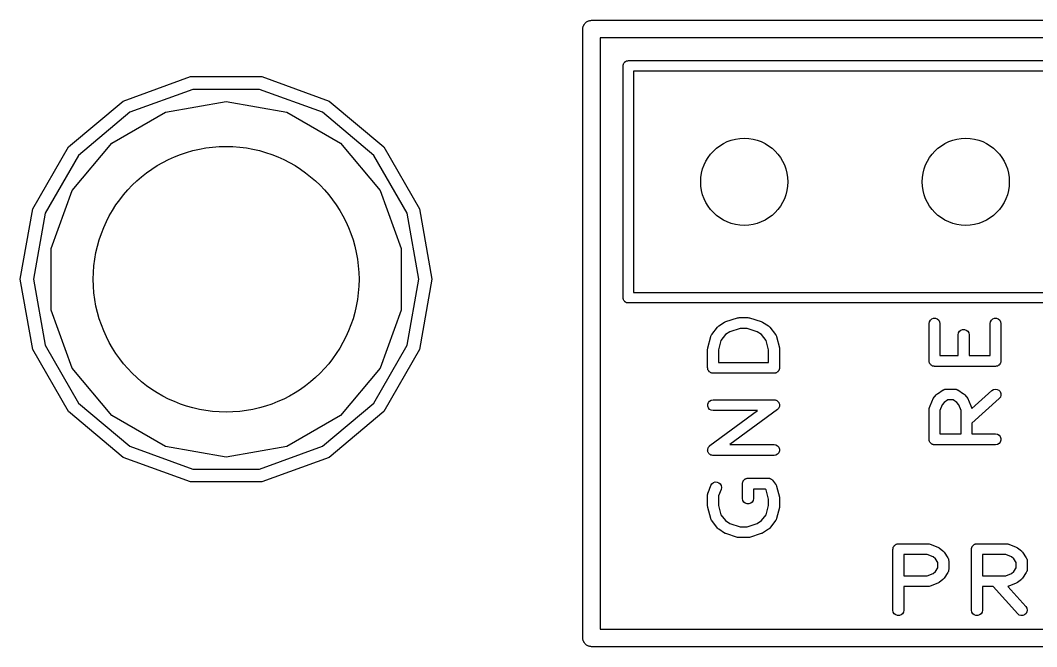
# Model space of a CAD drawing. Extents: x 10 to 287, y -200 to -10.
# Drawn here: x 63.68 to 75.34, y -44.3 to -37.11 of the extents above; entities that cross this region are included whole.
import ezdxf

# ---------------------------------------------------------------- set-up
doc = ezdxf.new("R2010")
doc.units = 0
doc.header["$MEASUREMENT"] = 0
doc.layers.add('BLACK', color=7, linetype='CONTINUOUS')

msp = doc.modelspace()

# ---------------------------------------------------------------- linework, layer by layer
at = {"layer": 'Black'}
for p, q in [((70.1325, -37.1936), (70.1355, -37.1854)), ((70.1355, -37.1854), (70.137, -37.1768)), ((70.137, -37.1768), (70.1414, -37.1692)), ((70.1414, -37.1692), (70.1444, -37.161)), ((70.1444, -37.161), (70.15, -37.1543)), ((70.15, -37.1543), (70.1544, -37.1467)), ((70.1544, -37.1467), (70.1611, -37.1411)), ((70.1611, -37.1411), (70.1667, -37.1344)), ((70.1667, -37.1344), (70.1743, -37.13)), ((70.1743, -37.13), (70.181, -37.1244)), ((70.181, -37.1244), (70.1892, -37.1214)), ((70.1892, -37.1214), (70.1968, -37.117)), ((70.1968, -37.117), (70.2054, -37.1155)), ((70.2054, -37.1155), (70.2136, -37.1125)), ((70.2136, -37.1125), (70.2224, -37.1125)), ((70.2224, -37.1125), (70.231, -37.111)), ((70.231, -37.111), (86.233, -37.111)), ((70.131, -37.211), (70.1325, -37.2024)), ((70.131, -44.196), (70.131, -37.211)), ((70.1325, -37.2024), (70.1325, -37.1936)), ((70.331, -37.311), (70.331, -44.096)), ((86.133, -37.311), (70.331, -37.311)), ((70.5936, -37.6336), (70.5945, -37.6284)), ((70.5936, -40.2936), (70.5936, -37.6336)), ((70.5945, -37.6232), (70.5963, -37.6183)), ((70.5945, -37.6284), (70.5945, -37.6232)), ((70.5963, -37.6183), (70.5972, -37.6131)), ((70.5972, -37.6131), (70.5998, -37.6085)), ((70.5998, -37.6085), (70.6016, -37.6036)), ((70.6016, -37.6036), (70.605, -37.5996)), ((70.605, -37.5996), (70.6076, -37.595)), ((70.6076, -37.595), (70.6117, -37.5917)), ((70.6117, -37.5917), (70.615, -37.5876)), ((70.615, -37.5876), (70.6196, -37.585)), ((70.6196, -37.585), (70.6236, -37.5816)), ((70.6236, -37.5816), (70.6285, -37.5798)), ((70.6285, -37.5798), (70.6331, -37.5772)), ((70.6331, -37.5772), (70.6383, -37.5763)), ((70.6383, -37.5763), (70.6432, -37.5745)), ((70.6432, -37.5745), (70.6484, -37.5745)), ((70.6484, -37.5745), (70.6536, -37.5736)), ((70.6536, -37.5736), (83.4136, -37.5736)), ((64.8595, -38.0365), (65.63, -37.7561)), ((65.63, -37.7561), (66.45, -37.7561)), ((66.45, -37.7561), (67.2205, -38.0365)), ((70.7136, -37.6936), (70.7136, -40.2336)), ((83.3536, -37.6936), (70.7136, -37.6936)), ((65.6561, -37.9038), (64.9345, -38.1664)), ((66.4239, -37.9038), (65.6561, -37.9038)), ((67.1455, -38.1664), (66.4239, -37.9038)), ((64.2314, -38.5636), (64.8595, -38.0365)), ((65.3424, -38.1645), (66.04, -38.0414)), ((66.04, -38.0414), (66.7376, -38.1645)), ((67.2205, -38.0365), (67.8486, -38.5636)), ((64.9345, -38.1664), (64.3463, -38.66)), ((64.7289, -38.5187), (65.3424, -38.1645)), ((66.7376, -38.1645), (67.3511, -38.5187)), ((67.7337, -38.66), (67.1455, -38.1664)), ((63.8214, -39.2737), (64.2314, -38.5636)), ((64.2735, -39.0613), (64.7289, -38.5187)), ((67.3511, -38.5187), (67.8065, -39.0613)), ((67.8486, -38.5636), (68.2586, -39.2737)), ((64.3463, -38.66), (63.9623, -39.325)), ((68.1177, -39.325), (67.7337, -38.66)), ((64.0312, -39.727), (64.2735, -39.0613)), ((67.8065, -39.0613), (68.0488, -39.727)), ((63.679, -40.0812), (63.8214, -39.2737)), ((68.2586, -39.2737), (68.401, -40.0812)), ((63.9623, -39.325), (63.829, -40.0812)), ((68.251, -40.0812), (68.1177, -39.325)), ((64.0312, -40.4354), (64.0312, -39.727)), ((68.0488, -39.727), (68.0488, -40.4354)), ((63.8214, -40.8887), (63.679, -40.0812)), ((63.829, -40.0812), (63.9623, -40.8374)), ((68.1177, -40.8374), (68.251, -40.0812)), ((68.401, -40.0812), (68.2586, -40.8887)), ((70.5945, -40.2988), (70.5936, -40.2936)), ((70.5945, -40.304), (70.5945, -40.2988)), ((70.5963, -40.3089), (70.5945, -40.304)), ((70.5972, -40.3141), (70.5963, -40.3089)), ((70.5998, -40.3187), (70.5972, -40.3141)), ((70.6016, -40.3236), (70.5998, -40.3187)), ((70.605, -40.3276), (70.6016, -40.3236)), ((70.6076, -40.3322), (70.605, -40.3276)), ((70.6117, -40.3355), (70.6076, -40.3322)), ((70.615, -40.3396), (70.6117, -40.3355)), ((70.7136, -40.2336), (83.3536, -40.2336)), ((64.2735, -41.1011), (64.0312, -40.4354)), ((68.0488, -40.4354), (67.8065, -41.1011)), ((70.6196, -40.3422), (70.615, -40.3396)), ((70.6236, -40.3456), (70.6196, -40.3422)), ((70.6285, -40.3474), (70.6236, -40.3456)), ((70.6331, -40.35), (70.6285, -40.3474)), ((70.6383, -40.3509), (70.6331, -40.35)), ((70.6432, -40.3527), (70.6383, -40.3509)), ((70.6484, -40.3527), (70.6432, -40.3527)), ((70.6536, -40.3536), (70.6484, -40.3527)), ((83.4136, -40.3536), (70.6536, -40.3536)), ((71.7585, -40.5733), (71.766, -40.5701)), ((71.766, -40.5701), (71.7732, -40.5664)), ((71.7732, -40.5664), (71.9065, -40.5235)), ((71.9065, -40.5235), (71.9161, -40.5222)), ((71.9161, -40.5222), (71.9257, -40.5205)), ((71.9257, -40.5205), (72.0257, -40.5205)), ((72.0257, -40.5205), (72.0352, -40.5222)), ((72.0352, -40.5222), (72.0448, -40.5235)), ((72.0448, -40.5235), (72.1781, -40.5664)), ((72.1781, -40.5664), (72.1853, -40.5701)), ((72.1853, -40.5701), (72.1928, -40.5733)), ((74.1032, -40.5893), (74.1069, -40.5679)), ((74.1069, -40.5679), (74.1178, -40.5491)), ((74.1178, -40.5491), (74.1344, -40.5352)), ((74.1344, -40.5352), (74.1548, -40.5277)), ((74.1548, -40.5277), (74.1765, -40.5277)), ((74.1765, -40.5277), (74.1969, -40.5352)), ((74.1969, -40.5352), (74.2135, -40.5491)), ((74.2135, -40.5491), (74.2244, -40.5679)), ((74.2244, -40.5679), (74.2282, -40.5893)), ((74.8032, -40.5893), (74.8069, -40.5679)), ((74.8069, -40.5679), (74.8178, -40.5491)), ((74.8178, -40.5491), (74.8344, -40.5352)), ((74.8344, -40.5352), (74.8548, -40.5277)), ((74.8548, -40.5277), (74.8765, -40.5277)), ((74.8765, -40.5277), (74.8969, -40.5352)), ((74.8969, -40.5352), (74.9135, -40.5491)), ((74.9135, -40.5491), (74.9244, -40.5679)), ((74.9244, -40.5679), (74.9282, -40.5893)), ((71.6097, -40.7161), (71.6763, -40.6303)), ((71.6763, -40.6303), (71.6841, -40.6233)), ((71.6841, -40.6233), (71.6919, -40.6161)), ((71.6919, -40.6161), (71.7585, -40.5733)), ((71.8192, -40.6829), (71.7684, -40.7155)), ((71.9355, -40.6455), (71.8192, -40.6829)), ((72.0159, -40.6455), (71.9355, -40.6455)), ((72.1321, -40.6829), (72.0159, -40.6455)), ((72.1829, -40.7155), (72.1321, -40.6829)), ((72.1928, -40.5733), (72.2595, -40.6161)), ((72.2595, -40.6161), (72.2672, -40.6233)), ((72.2672, -40.6233), (72.275, -40.6303)), ((72.275, -40.6303), (72.3417, -40.7161)), ((74.1032, -41.0179), (74.1032, -40.5893)), ((74.2282, -40.5893), (74.2282, -40.9554)), ((74.4403, -40.6965), (74.4511, -40.6777)), ((74.4511, -40.6777), (74.4677, -40.6637)), ((74.4677, -40.6637), (74.4881, -40.6563)), ((74.4881, -40.6563), (74.5099, -40.6563)), ((74.5099, -40.6563), (74.5302, -40.6637)), ((74.5302, -40.6637), (74.5469, -40.6777)), ((74.5469, -40.6777), (74.5577, -40.6965)), ((74.8032, -40.9554), (74.8032, -40.5893)), ((74.9282, -40.5893), (74.9282, -41.0179)), ((71.5652, -40.8673), (71.5985, -40.7387)), ((71.5985, -40.7387), (71.5993, -40.7371)), ((71.5993, -40.7371), (71.5995, -40.7352)), ((71.5995, -40.7352), (71.6037, -40.7272)), ((71.6037, -40.7272), (71.6075, -40.719)), ((71.6075, -40.719), (71.6088, -40.7177)), ((71.6088, -40.7177), (71.6097, -40.7161)), ((71.7163, -40.7826), (71.6882, -40.891)), ((71.7684, -40.7155), (71.7163, -40.7826)), ((72.2351, -40.7826), (72.1829, -40.7155)), ((72.2632, -40.891), (72.2351, -40.7826)), ((72.3417, -40.7161), (72.3425, -40.7177)), ((72.3425, -40.7177), (72.3438, -40.719)), ((72.3438, -40.719), (72.3476, -40.7272)), ((72.3476, -40.7272), (72.3518, -40.7352)), ((72.3518, -40.7352), (72.3521, -40.7371)), ((72.3521, -40.7371), (72.3528, -40.7387)), ((72.3528, -40.7387), (72.3862, -40.8673)), ((74.4365, -40.7179), (74.4403, -40.6965)), ((74.4365, -40.9554), (74.4365, -40.7179)), ((74.5577, -40.6965), (74.5615, -40.7179)), ((74.5615, -40.7179), (74.5615, -40.9554)), ((64.2314, -41.5988), (63.8214, -40.8887)), ((63.9623, -40.8374), (64.3463, -41.5024)), ((67.7337, -41.5024), (68.1177, -40.8374)), ((68.2586, -40.8887), (67.8486, -41.5988)), ((71.5632, -40.883), (71.5645, -40.8752)), ((71.5632, -41.0973), (71.5632, -40.883)), ((71.5645, -40.8752), (71.5652, -40.8673)), ((71.6882, -40.891), (71.6882, -41.0348)), ((72.2632, -41.0348), (72.2632, -40.891)), ((72.3862, -40.8673), (72.3868, -40.8752)), ((72.3868, -40.8752), (72.3882, -40.883)), ((72.3882, -40.883), (72.3882, -41.0973)), ((71.6882, -41.0348), (72.2632, -41.0348)), ((74.1041, -41.0232), (74.1032, -41.0179)), ((74.1041, -41.0287), (74.1041, -41.0232)), ((74.106, -41.0338), (74.1041, -41.0287)), ((74.1069, -41.0392), (74.106, -41.0338)), ((74.2282, -40.9554), (74.4365, -40.9554)), ((74.5615, -40.9554), (74.8032, -40.9554)), ((74.9253, -41.0338), (74.9244, -41.0392)), ((74.9272, -41.0287), (74.9253, -41.0338)), ((74.9282, -41.0179), (74.9272, -41.0232)), ((74.9272, -41.0232), (74.9272, -41.0287)), ((64.7289, -41.6437), (64.2735, -41.1011)), ((67.8065, -41.1011), (67.3511, -41.6437)), ((71.5641, -41.1027), (71.5632, -41.0973)), ((71.5641, -41.1081), (71.5641, -41.1027)), ((71.566, -41.1133), (71.5641, -41.1081)), ((71.5669, -41.1187), (71.566, -41.1133)), ((71.5697, -41.1234), (71.5669, -41.1187)), ((71.5715, -41.1285), (71.5697, -41.1234)), ((71.5751, -41.1327), (71.5715, -41.1285)), ((71.5778, -41.1375), (71.5751, -41.1327)), ((71.582, -41.141), (71.5778, -41.1375)), ((71.5855, -41.1452), (71.582, -41.141)), ((71.5902, -41.1479), (71.5855, -41.1452)), ((71.5944, -41.1514), (71.5902, -41.1479)), ((71.5996, -41.1533), (71.5944, -41.1514)), ((71.6043, -41.156), (71.5996, -41.1533)), ((72.3518, -41.1533), (72.347, -41.156)), ((72.3569, -41.1514), (72.3518, -41.1533)), ((72.3611, -41.1479), (72.3569, -41.1514)), ((72.3658, -41.1452), (72.3611, -41.1479)), ((72.3694, -41.141), (72.3658, -41.1452)), ((72.3735, -41.1375), (72.3694, -41.141)), ((72.3763, -41.1327), (72.3735, -41.1375)), ((72.3798, -41.1285), (72.3763, -41.1327)), ((72.3817, -41.1234), (72.3798, -41.1285)), ((72.3844, -41.1187), (72.3817, -41.1234)), ((72.3853, -41.1133), (72.3844, -41.1187)), ((72.3872, -41.1081), (72.3853, -41.1133)), ((72.3882, -41.0973), (72.3872, -41.1027)), ((72.3872, -41.1027), (72.3872, -41.1081)), ((74.1097, -41.044), (74.1069, -41.0392)), ((74.1115, -41.0491), (74.1097, -41.044)), ((74.1151, -41.0533), (74.1115, -41.0491)), ((74.1178, -41.058), (74.1151, -41.0533)), ((74.122, -41.0615), (74.1178, -41.058)), ((74.1255, -41.0657), (74.122, -41.0615)), ((74.1302, -41.0685), (74.1255, -41.0657)), ((74.1344, -41.072), (74.1302, -41.0685)), ((74.1396, -41.0739), (74.1344, -41.072)), ((74.1443, -41.0766), (74.1396, -41.0739)), ((74.1497, -41.0775), (74.1443, -41.0766)), ((74.1548, -41.0794), (74.1497, -41.0775)), ((74.1603, -41.0794), (74.1548, -41.0794)), ((74.1657, -41.0804), (74.1603, -41.0794)), ((74.8657, -41.0804), (74.1657, -41.0804)), ((74.8711, -41.0794), (74.8657, -41.0804)), ((74.8765, -41.0794), (74.8711, -41.0794)), ((74.8817, -41.0775), (74.8765, -41.0794)), ((74.887, -41.0766), (74.8817, -41.0775)), ((74.8918, -41.0739), (74.887, -41.0766)), ((74.8969, -41.072), (74.8918, -41.0739)), ((74.9011, -41.0685), (74.8969, -41.072)), ((74.9058, -41.0657), (74.9011, -41.0685)), ((74.9094, -41.0615), (74.9058, -41.0657)), ((74.9135, -41.058), (74.9094, -41.0615)), ((74.9163, -41.0533), (74.9135, -41.058)), ((74.9198, -41.0491), (74.9163, -41.0533)), ((74.9217, -41.044), (74.9198, -41.0491)), ((74.9244, -41.0392), (74.9217, -41.044)), ((71.6097, -41.157), (71.6043, -41.156)), ((71.6148, -41.1588), (71.6097, -41.157)), ((71.6203, -41.1588), (71.6148, -41.1588)), ((71.6257, -41.1598), (71.6203, -41.1588)), ((72.3257, -41.1598), (71.6257, -41.1598)), ((72.3311, -41.1588), (72.3257, -41.1598)), ((72.3365, -41.1588), (72.3311, -41.1588)), ((72.3417, -41.157), (72.3365, -41.1588)), ((72.347, -41.156), (72.3417, -41.157)), ((74.1985, -41.3939), (74.2652, -41.351)), ((74.2652, -41.351), (74.2716, -41.3483)), ((74.2716, -41.3483), (74.2776, -41.3448)), ((74.2776, -41.3448), (74.2815, -41.3441)), ((74.2815, -41.3441), (74.2852, -41.3426)), ((74.2852, -41.3426), (74.2922, -41.3423)), ((74.2922, -41.3423), (74.299, -41.3411)), ((74.299, -41.3411), (74.399, -41.3411)), ((74.399, -41.3411), (74.4058, -41.3423)), ((74.4058, -41.3423), (74.4128, -41.3426)), ((74.4128, -41.3426), (74.4165, -41.3441)), ((74.4165, -41.3441), (74.4204, -41.3448)), ((74.4204, -41.3448), (74.4264, -41.3483)), ((74.4264, -41.3483), (74.4328, -41.351)), ((74.4328, -41.351), (74.4995, -41.3939)), ((74.5931, -41.5648), (74.8239, -41.3571)), ((74.8239, -41.3571), (74.8423, -41.3456)), ((74.8423, -41.3456), (74.8635, -41.3411)), ((74.8635, -41.3411), (74.885, -41.3441)), ((74.885, -41.3441), (74.9042, -41.3543)), ((74.9042, -41.3543), (74.9187, -41.3705)), ((74.9187, -41.3705), (74.9268, -41.3906)), ((64.3463, -41.5024), (64.9345, -41.996)), ((67.1455, -41.996), (67.7337, -41.5024)), ((71.5641, -41.515), (71.5715, -41.4946)), ((71.5715, -41.4946), (71.5855, -41.478)), ((71.5855, -41.478), (71.6043, -41.4671)), ((71.6043, -41.4671), (71.6257, -41.4634)), ((71.6257, -41.4634), (72.3257, -41.4634)), ((72.3257, -41.4634), (72.3277, -41.4637)), ((72.3277, -41.4637), (72.3297, -41.4635)), ((72.3297, -41.4635), (72.3383, -41.4656)), ((72.3383, -41.4656), (72.347, -41.4671)), ((72.347, -41.4671), (72.3488, -41.4681)), ((72.3488, -41.4681), (72.3508, -41.4686)), ((72.3508, -41.4686), (72.3582, -41.4735)), ((72.3582, -41.4735), (72.3658, -41.478)), ((72.3658, -41.478), (72.3672, -41.4795)), ((72.3672, -41.4795), (72.3688, -41.4807)), ((72.3688, -41.4807), (72.3741, -41.4878)), ((72.3741, -41.4878), (72.3798, -41.4946)), ((72.3798, -41.4946), (72.3805, -41.4965)), ((72.3805, -41.4965), (72.3817, -41.4982)), ((72.3817, -41.4982), (72.3842, -41.5067)), ((74.1074, -41.5523), (74.1407, -41.4666)), ((74.1407, -41.4666), (74.1454, -41.4589)), ((74.1454, -41.4589), (74.1497, -41.4509)), ((74.1497, -41.4509), (74.183, -41.4081)), ((74.183, -41.4081), (74.1908, -41.401)), ((74.1908, -41.401), (74.1985, -41.3939)), ((74.2751, -41.4932), (74.2539, -41.5205)), ((74.3174, -41.4661), (74.2751, -41.4932)), ((74.3806, -41.4661), (74.3174, -41.4661)), ((74.4229, -41.4932), (74.3806, -41.4661)), ((74.4441, -41.5204), (74.4229, -41.4932)), ((74.4995, -41.3939), (74.5072, -41.401)), ((74.5072, -41.401), (74.515, -41.4081)), ((74.515, -41.4081), (74.5483, -41.4509)), ((74.5483, -41.4509), (74.5526, -41.4589)), ((74.5526, -41.4589), (74.5572, -41.4666)), ((74.5572, -41.4666), (74.5906, -41.5523)), ((74.9075, -41.45), (74.5948, -41.7314)), ((74.9208, -41.4329), (74.9075, -41.45)), ((74.9276, -41.4123), (74.9208, -41.4329)), ((74.9268, -41.3906), (74.9276, -41.4123)), ((64.8595, -42.1259), (64.2314, -41.5988)), ((67.8486, -41.5988), (67.2205, -42.1259)), ((71.5641, -41.5367), (71.5641, -41.515)), ((71.5715, -41.5571), (71.5641, -41.5367)), ((71.5855, -41.5737), (71.5715, -41.5571)), ((71.6043, -41.5846), (71.5855, -41.5737)), ((71.5887, -41.9898), (72.135, -41.5884)), ((71.6257, -41.5884), (71.6043, -41.5846)), ((72.135, -41.5884), (71.6257, -41.5884)), ((72.3627, -41.5762), (71.8163, -41.9776)), ((72.3641, -41.5748), (72.3627, -41.5762)), ((72.3658, -41.5737), (72.3641, -41.5748)), ((72.3715, -41.5669), (72.3658, -41.5737)), ((72.3777, -41.5605), (72.3715, -41.5669)), ((72.3785, -41.5587), (72.3777, -41.5605)), ((72.3798, -41.5571), (72.3785, -41.5587)), ((72.3828, -41.5488), (72.3798, -41.5571)), ((72.3864, -41.5407), (72.3828, -41.5488)), ((72.3842, -41.5067), (72.3872, -41.515)), ((72.3865, -41.5386), (72.3864, -41.5407)), ((72.3872, -41.5367), (72.3865, -41.5386)), ((72.3872, -41.515), (72.3872, -41.517)), ((72.3872, -41.517), (72.3878, -41.519)), ((72.3878, -41.519), (72.3872, -41.5279)), ((72.3872, -41.5279), (72.3872, -41.5367)), ((74.1032, -41.5736), (74.1052, -41.5637)), ((74.1033, -41.5743), (74.1032, -41.5736)), ((74.1032, -41.575), (74.1033, -41.5743)), ((74.1032, -41.9179), (74.1032, -41.575)), ((74.1052, -41.5637), (74.1069, -41.5536)), ((74.1069, -41.5536), (74.1073, -41.553)), ((74.1073, -41.553), (74.1074, -41.5523)), ((74.2539, -41.5205), (74.2282, -41.5867)), ((74.2282, -41.5867), (74.2282, -41.8554)), ((74.4698, -41.5867), (74.4441, -41.5204)), ((74.4698, -41.8554), (74.4698, -41.5867)), ((74.5906, -41.5523), (74.5907, -41.553)), ((74.5907, -41.553), (74.5911, -41.5536)), ((74.5911, -41.5536), (74.5928, -41.5637)), ((74.5928, -41.5637), (74.5931, -41.5648)), ((65.3424, -41.9979), (64.7289, -41.6437)), ((67.3511, -41.6437), (66.7376, -41.9979)), ((74.5948, -41.7314), (74.5948, -41.8554)), ((74.1041, -41.9232), (74.1032, -41.9179)), ((74.1041, -41.9287), (74.1041, -41.9232)), ((74.106, -41.9338), (74.1041, -41.9287)), ((74.1069, -41.9392), (74.106, -41.9338)), ((74.1097, -41.944), (74.1069, -41.9392)), ((74.1115, -41.9491), (74.1097, -41.944)), ((74.1151, -41.9533), (74.1115, -41.9491)), ((74.1178, -41.958), (74.1151, -41.9533)), ((74.122, -41.9615), (74.1178, -41.958)), ((74.1255, -41.9657), (74.122, -41.9615)), ((74.1302, -41.9685), (74.1255, -41.9657)), ((74.1344, -41.972), (74.1302, -41.9685)), ((74.2282, -41.8554), (74.4698, -41.8554)), ((74.5948, -41.8554), (74.8657, -41.8554)), ((74.8657, -41.8554), (74.887, -41.8591)), ((74.887, -41.8591), (74.9058, -41.87)), ((74.9058, -41.9657), (74.887, -41.9766)), ((74.9058, -41.87), (74.9198, -41.8866)), ((74.9198, -41.9491), (74.9058, -41.9657)), ((74.9198, -41.8866), (74.9272, -41.907)), ((74.9272, -41.9287), (74.9198, -41.9491)), ((74.9272, -41.907), (74.9272, -41.9287)), ((64.9345, -41.996), (65.6561, -42.2586)), ((66.04, -42.121), (65.3424, -41.9979)), ((66.7376, -41.9979), (66.04, -42.121)), ((66.4239, -42.2586), (67.1455, -41.996)), ((71.5635, -42.047), (71.5641, -42.0381)), ((71.5641, -42.049), (71.5635, -42.047)), ((71.5641, -42.0293), (71.5648, -42.0274)), ((71.5641, -42.0381), (71.5641, -42.0293)), ((71.5641, -42.051), (71.5641, -42.049)), ((71.5671, -42.0593), (71.5641, -42.051)), ((71.5648, -42.0274), (71.5649, -42.0253)), ((71.5649, -42.0253), (71.5685, -42.0172)), ((71.5696, -42.0678), (71.5671, -42.0593)), ((71.5685, -42.0172), (71.5715, -42.0089)), ((71.5708, -42.0695), (71.5696, -42.0678)), ((71.5715, -42.0714), (71.5708, -42.0695)), ((71.5715, -42.0089), (71.5728, -42.0073)), ((71.5772, -42.0782), (71.5715, -42.0714)), ((71.5728, -42.0073), (71.5737, -42.0055)), ((71.5737, -42.0055), (71.5798, -41.9991)), ((71.5825, -42.0853), (71.5772, -42.0782)), ((71.5798, -41.9991), (71.5855, -41.9923)), ((71.5842, -42.0865), (71.5825, -42.0853)), ((71.5855, -42.088), (71.5842, -42.0865)), ((71.5855, -41.9923), (71.5873, -41.9912)), ((71.5873, -41.9912), (71.5887, -41.9898)), ((71.8163, -41.9776), (72.3257, -41.9776)), ((72.3257, -41.9776), (72.347, -41.9814)), ((72.347, -41.9814), (72.3658, -41.9923)), ((72.3658, -41.9923), (72.3798, -42.0089)), ((72.3798, -42.0714), (72.3658, -42.088)), ((72.3798, -42.0089), (72.3872, -42.0293)), ((72.3872, -42.051), (72.3798, -42.0714)), ((72.3872, -42.0293), (72.3872, -42.051)), ((74.1396, -41.9739), (74.1344, -41.972)), ((74.1443, -41.9766), (74.1396, -41.9739)), ((74.1497, -41.9775), (74.1443, -41.9766)), ((74.1548, -41.9794), (74.1497, -41.9775)), ((74.1603, -41.9794), (74.1548, -41.9794)), ((74.1657, -41.9804), (74.1603, -41.9794)), ((74.8657, -41.9804), (74.1657, -41.9804)), ((74.887, -41.9766), (74.8657, -41.9804)), ((65.63, -42.4063), (64.8595, -42.1259)), ((67.2205, -42.1259), (66.45, -42.4063)), ((71.5932, -42.0925), (71.5855, -42.088)), ((71.6005, -42.0974), (71.5932, -42.0925)), ((71.6025, -42.0979), (71.6005, -42.0974)), ((71.6043, -42.0989), (71.6025, -42.0979)), ((71.613, -42.1004), (71.6043, -42.0989)), ((71.6216, -42.1025), (71.613, -42.1004)), ((71.6237, -42.1023), (71.6216, -42.1025)), ((71.6257, -42.1026), (71.6237, -42.1023)), ((72.3257, -42.1026), (71.6257, -42.1026)), ((72.347, -42.0989), (72.3257, -42.1026)), ((72.3658, -42.088), (72.347, -42.0989)), ((65.6561, -42.2586), (66.4239, -42.2586)), ((66.45, -42.4063), (65.63, -42.4063)), ((71.6007, -42.4461), (71.612, -42.4275)), ((71.612, -42.4275), (71.6289, -42.4139)), ((71.6289, -42.4139), (71.6495, -42.4069)), ((71.6495, -42.4069), (71.6712, -42.4074)), ((71.6712, -42.4074), (71.6914, -42.4153)), ((71.6914, -42.4153), (71.7077, -42.4296)), ((71.7077, -42.4296), (71.7182, -42.4486)), ((71.9632, -42.4259), (71.9641, -42.4205)), ((71.9632, -42.5973), (71.9632, -42.4259)), ((71.9641, -42.415), (71.966, -42.4099)), ((71.9641, -42.4205), (71.9641, -42.415)), ((71.966, -42.4099), (71.9669, -42.4045)), ((71.9669, -42.4045), (71.9697, -42.3997)), ((71.9697, -42.3997), (71.9715, -42.3946)), ((71.9715, -42.3946), (71.9751, -42.3904)), ((71.9751, -42.3904), (71.9778, -42.3857)), ((71.9778, -42.3857), (71.982, -42.3822)), ((71.982, -42.3822), (71.9855, -42.378)), ((71.9855, -42.378), (71.9902, -42.3752)), ((71.9902, -42.3752), (71.9944, -42.3717)), ((71.9944, -42.3717), (71.9996, -42.3699)), ((71.9996, -42.3699), (72.0043, -42.3671)), ((72.0043, -42.3671), (72.0097, -42.3662)), ((72.0097, -42.3662), (72.0148, -42.3643)), ((72.0148, -42.3643), (72.0203, -42.3643)), ((72.0203, -42.3643), (72.0257, -42.3634)), ((72.0257, -42.3634), (72.259, -42.3634)), ((72.259, -42.3634), (72.2655, -42.3645)), ((72.2655, -42.3645), (72.2721, -42.3648)), ((72.2721, -42.3648), (72.2761, -42.3664)), ((72.2761, -42.3664), (72.2804, -42.3671)), ((72.2804, -42.3671), (72.2861, -42.3704)), ((72.2861, -42.3704), (72.2922, -42.3729)), ((72.2922, -42.3729), (72.2954, -42.3758)), ((72.2954, -42.3758), (72.2992, -42.378)), ((72.2992, -42.378), (72.3034, -42.383)), ((72.3034, -42.383), (72.3083, -42.3875)), ((72.3083, -42.3875), (72.3417, -42.4303)), ((72.3417, -42.4303), (72.3425, -42.432)), ((72.3425, -42.432), (72.3438, -42.4333)), ((72.3438, -42.4333), (72.3476, -42.4415)), ((71.5632, -42.5531), (71.5652, -42.5431)), ((71.5633, -42.5537), (71.5632, -42.5531)), ((71.5632, -42.5544), (71.5633, -42.5537)), ((71.5652, -42.5431), (71.5669, -42.5331)), ((71.5669, -42.5331), (71.5673, -42.5325)), ((71.5673, -42.5325), (71.5674, -42.5318)), ((71.5674, -42.5318), (71.6007, -42.4461)), ((71.7172, -42.4914), (71.6882, -42.5662)), ((71.7215, -42.4701), (71.7172, -42.4914)), ((71.7182, -42.4486), (71.7215, -42.4701)), ((72.2284, -42.4884), (72.0882, -42.4884)), ((72.0882, -42.4884), (72.0882, -42.5973)), ((72.2351, -42.4969), (72.2284, -42.4884)), ((72.2632, -42.6053), (72.2351, -42.4969)), ((72.3476, -42.4415), (72.3518, -42.4495)), ((72.3518, -42.4495), (72.3521, -42.4514)), ((72.3521, -42.4514), (72.3528, -42.453)), ((72.3528, -42.453), (72.3862, -42.5816)), ((71.5632, -42.683), (71.5632, -42.5544)), ((71.6882, -42.5662), (71.6882, -42.675)), ((71.9669, -42.6187), (71.9632, -42.5973)), ((71.9778, -42.6375), (71.9669, -42.6187)), ((71.9944, -42.6514), (71.9778, -42.6375)), ((72.0148, -42.6588), (71.9944, -42.6514)), ((72.0365, -42.6588), (72.0148, -42.6588)), ((72.0569, -42.6514), (72.0365, -42.6588)), ((72.0735, -42.6375), (72.0569, -42.6514)), ((72.0844, -42.6187), (72.0735, -42.6375)), ((72.0882, -42.5973), (72.0844, -42.6187)), ((72.2632, -42.675), (72.2632, -42.6053)), ((72.3862, -42.5816), (72.3868, -42.5895)), ((72.3868, -42.5895), (72.3882, -42.5973)), ((72.3882, -42.5973), (72.3882, -42.683)), ((71.5645, -42.6908), (71.5632, -42.683)), ((71.5652, -42.6987), (71.5645, -42.6908)), ((71.5985, -42.8273), (71.5652, -42.6987)), ((71.6882, -42.675), (71.7163, -42.7834)), ((71.7163, -42.7834), (71.7684, -42.8505)), ((72.1829, -42.8505), (72.2351, -42.7834)), ((72.2351, -42.7834), (72.2632, -42.675)), ((72.3862, -42.6987), (72.3528, -42.8273)), ((72.3868, -42.6908), (72.3862, -42.6987)), ((72.3882, -42.683), (72.3868, -42.6908)), ((71.5993, -42.8289), (71.5985, -42.8273)), ((71.5995, -42.8308), (71.5993, -42.8289)), ((71.6037, -42.8388), (71.5995, -42.8308)), ((71.6075, -42.847), (71.6037, -42.8388)), ((71.6088, -42.8483), (71.6075, -42.847)), ((71.6097, -42.8499), (71.6088, -42.8483)), ((71.6763, -42.9357), (71.6097, -42.8499)), ((71.7684, -42.8505), (71.8192, -42.8831)), ((71.8192, -42.8831), (71.9355, -42.9205)), ((72.0159, -42.9205), (72.1321, -42.8831)), ((72.1321, -42.8831), (72.1829, -42.8505)), ((72.3417, -42.8499), (72.275, -42.9357)), ((72.3425, -42.8483), (72.3417, -42.8499)), ((72.3438, -42.847), (72.3425, -42.8483)), ((72.3476, -42.8388), (72.3438, -42.847)), ((72.3518, -42.8308), (72.3476, -42.8388)), ((72.3521, -42.8289), (72.3518, -42.8308)), ((72.3528, -42.8273), (72.3521, -42.8289)), ((71.6841, -42.9427), (71.6763, -42.9357)), ((71.6919, -42.9499), (71.6841, -42.9427)), ((71.7585, -42.9927), (71.6919, -42.9499)), ((71.766, -42.9959), (71.7585, -42.9927)), ((71.7732, -42.9996), (71.766, -42.9959)), ((71.9065, -43.0425), (71.7732, -42.9996)), ((71.9355, -42.9205), (72.0159, -42.9205)), ((72.1781, -42.9996), (72.0448, -43.0425)), ((72.1853, -42.9959), (72.1781, -42.9996)), ((72.1928, -42.9927), (72.1853, -42.9959)), ((72.2595, -42.9499), (72.1928, -42.9927)), ((72.2672, -42.9427), (72.2595, -42.9499)), ((72.275, -42.9357), (72.2672, -42.9427)), ((71.9161, -43.0438), (71.9065, -43.0425)), ((71.9257, -43.0455), (71.9161, -43.0438)), ((72.0257, -43.0455), (71.9257, -43.0455)), ((72.0352, -43.0438), (72.0257, -43.0455)), ((72.0448, -43.0425), (72.0352, -43.0438)), ((73.704, -43.1375), (73.7082, -43.134)), ((73.7082, -43.134), (73.7117, -43.1298)), ((73.7117, -43.1298), (73.7164, -43.1271)), ((73.7164, -43.1271), (73.7206, -43.1235)), ((73.7206, -43.1235), (73.7257, -43.1217)), ((73.7257, -43.1217), (73.7305, -43.1189)), ((73.7305, -43.1189), (73.7359, -43.118)), ((73.7359, -43.118), (73.741, -43.1161)), ((73.741, -43.1161), (73.7465, -43.1161)), ((73.7465, -43.1161), (73.7519, -43.1152)), ((73.7519, -43.1152), (74.0947, -43.1152)), ((74.0947, -43.1152), (74.0954, -43.1153)), ((74.0954, -43.1153), (74.0961, -43.1152)), ((74.0961, -43.1152), (74.1061, -43.1172)), ((74.1061, -43.1172), (74.1161, -43.1189)), ((74.1161, -43.1189), (74.1167, -43.1193)), ((74.1167, -43.1193), (74.1174, -43.1194)), ((74.1174, -43.1194), (74.2031, -43.1527)), ((74.604, -43.1375), (74.6082, -43.134)), ((74.6082, -43.134), (74.6117, -43.1298)), ((74.6117, -43.1298), (74.6164, -43.1271)), ((74.6164, -43.1271), (74.6206, -43.1235)), ((74.6206, -43.1235), (74.6257, -43.1217)), ((74.6257, -43.1217), (74.6305, -43.1189)), ((74.6305, -43.1189), (74.6359, -43.118)), ((74.6359, -43.118), (74.641, -43.1161)), ((74.641, -43.1161), (74.6465, -43.1161)), ((74.6465, -43.1161), (74.6519, -43.1152)), ((74.6519, -43.1152), (74.9947, -43.1152)), ((74.9947, -43.1152), (74.9954, -43.1153)), ((74.9954, -43.1153), (74.9961, -43.1152)), ((74.9961, -43.1152), (75.0061, -43.1172)), ((75.0061, -43.1172), (75.0161, -43.1189)), ((75.0161, -43.1189), (75.0167, -43.1193)), ((75.0167, -43.1193), (75.0174, -43.1194)), ((75.0174, -43.1194), (75.1031, -43.1527)), ((73.6894, -43.1777), (73.6903, -43.1723)), ((73.6894, -43.8777), (73.6894, -43.1777)), ((73.6903, -43.1668), (73.6922, -43.1617)), ((73.6903, -43.1723), (73.6903, -43.1668)), ((73.6922, -43.1617), (73.6931, -43.1563)), ((73.6931, -43.1563), (73.6959, -43.1516)), ((73.6959, -43.1516), (73.6977, -43.1464)), ((73.6977, -43.1464), (73.7012, -43.1422)), ((73.7012, -43.1422), (73.704, -43.1375)), ((73.8144, -43.2402), (73.8144, -43.4818)), ((74.083, -43.2402), (73.8144, -43.2402)), ((74.1493, -43.2659), (74.083, -43.2402)), ((74.2031, -43.1527), (74.2108, -43.1574)), ((74.2108, -43.1574), (74.2188, -43.1617)), ((74.2188, -43.1617), (74.2617, -43.195)), ((74.2617, -43.195), (74.2687, -43.2028)), ((74.2687, -43.2028), (74.2759, -43.2105)), ((74.2759, -43.2105), (74.3187, -43.2772)), ((74.5894, -43.1777), (74.5903, -43.1723)), ((74.5894, -43.8777), (74.5894, -43.1777)), ((74.5903, -43.1668), (74.5922, -43.1617)), ((74.5903, -43.1723), (74.5903, -43.1668)), ((74.5922, -43.1617), (74.5931, -43.1563)), ((74.5931, -43.1563), (74.5959, -43.1516)), ((74.5959, -43.1516), (74.5977, -43.1464)), ((74.5977, -43.1464), (74.6012, -43.1422)), ((74.6012, -43.1422), (74.604, -43.1375)), ((74.7144, -43.2402), (74.7144, -43.4818)), ((74.983, -43.2402), (74.7144, -43.2402)), ((75.0493, -43.2659), (74.983, -43.2402)), ((75.1031, -43.1527), (75.1108, -43.1574)), ((75.1108, -43.1574), (75.1188, -43.1617)), ((75.1188, -43.1617), (75.1617, -43.195)), ((75.1617, -43.195), (75.1687, -43.2028)), ((75.1687, -43.2028), (75.1759, -43.2105)), ((75.1759, -43.2105), (75.2187, -43.2772)), ((74.1765, -43.2871), (74.1493, -43.2659)), ((74.2036, -43.3294), (74.1765, -43.2871)), ((74.2036, -43.3926), (74.2036, -43.3294)), ((74.3187, -43.2772), (74.3214, -43.2836)), ((74.3214, -43.2836), (74.3249, -43.2896)), ((74.3249, -43.2896), (74.3256, -43.2935)), ((74.3256, -43.2935), (74.3271, -43.2972)), ((74.3271, -43.2972), (74.3274, -43.3042)), ((74.3274, -43.3042), (74.3286, -43.311)), ((74.3286, -43.311), (74.3286, -43.411)), ((75.0765, -43.2871), (75.0493, -43.2659)), ((75.1036, -43.3294), (75.0765, -43.2871)), ((75.1036, -43.3926), (75.1036, -43.3294)), ((75.2187, -43.2772), (75.2214, -43.2836)), ((75.2214, -43.2836), (75.2249, -43.2896)), ((75.2249, -43.2896), (75.2256, -43.2935)), ((75.2256, -43.2935), (75.2271, -43.2972)), ((75.2271, -43.2972), (75.2274, -43.3042)), ((75.2274, -43.3042), (75.2286, -43.311)), ((75.2286, -43.311), (75.2286, -43.411)), ((73.8144, -43.4818), (74.083, -43.4818)), ((74.083, -43.4818), (74.1493, -43.4561)), ((74.1493, -43.4561), (74.1765, -43.4349)), ((74.1765, -43.4349), (74.2036, -43.3926)), ((74.3187, -43.4448), (74.2759, -43.5115)), ((74.3214, -43.4384), (74.3187, -43.4448)), ((74.3249, -43.4324), (74.3214, -43.4384)), ((74.3256, -43.4285), (74.3249, -43.4324)), ((74.3271, -43.4248), (74.3256, -43.4285)), ((74.3274, -43.4178), (74.3271, -43.4248)), ((74.3286, -43.411), (74.3274, -43.4178)), ((74.7144, -43.4818), (74.983, -43.4818)), ((74.983, -43.4818), (75.0493, -43.4561)), ((75.0493, -43.4561), (75.0765, -43.4349)), ((75.0765, -43.4349), (75.1036, -43.3926)), ((75.2187, -43.4448), (75.1759, -43.5115)), ((75.2214, -43.4384), (75.2187, -43.4448)), ((75.2249, -43.4324), (75.2214, -43.4384)), ((75.2256, -43.4285), (75.2249, -43.4324)), ((75.2271, -43.4248), (75.2256, -43.4285)), ((75.2274, -43.4178), (75.2271, -43.4248)), ((75.2286, -43.411), (75.2274, -43.4178)), ((74.1167, -43.6027), (74.1161, -43.6031)), ((74.1174, -43.6026), (74.1167, -43.6027)), ((74.2031, -43.5692), (74.1174, -43.6026)), ((74.2108, -43.5646), (74.2031, -43.5692)), ((74.2188, -43.5603), (74.2108, -43.5646)), ((74.2617, -43.527), (74.2188, -43.5603)), ((74.2687, -43.5192), (74.2617, -43.527)), ((74.2759, -43.5115), (74.2687, -43.5192)), ((75.0167, -43.6027), (75.0161, -43.6031)), ((75.0174, -43.6026), (75.0167, -43.6027)), ((75.1031, -43.5692), (75.0174, -43.6026)), ((75.1108, -43.5646), (75.1031, -43.5692)), ((75.1188, -43.5603), (75.1108, -43.5646)), ((75.1617, -43.527), (75.1188, -43.5603)), ((75.1687, -43.5192), (75.1617, -43.527)), ((75.1759, -43.5115), (75.1687, -43.5192)), ((74.0947, -43.6068), (73.8144, -43.6068)), ((73.8144, -43.6068), (73.8144, -43.8777)), ((74.0954, -43.6067), (74.0947, -43.6068)), ((74.0961, -43.6068), (74.0954, -43.6067)), ((74.1061, -43.6048), (74.0961, -43.6068)), ((74.1161, -43.6031), (74.1061, -43.6048)), ((74.8383, -43.6068), (74.7144, -43.6068)), ((74.7144, -43.6068), (74.7144, -43.8777)), ((75.1197, -43.9195), (74.8383, -43.6068)), ((75.0061, -43.6048), (75.0049, -43.6051)), ((75.0049, -43.6051), (75.2126, -43.8359)), ((75.0161, -43.6031), (75.0061, -43.6048)), ((75.2126, -43.8359), (75.2241, -43.8543)), ((73.6931, -43.899), (73.6894, -43.8777)), ((73.704, -43.9178), (73.6931, -43.899)), ((73.7206, -43.9318), (73.704, -43.9178)), ((73.741, -43.9392), (73.7206, -43.9318)), ((73.7627, -43.9392), (73.741, -43.9392)), ((73.7831, -43.9318), (73.7627, -43.9392)), ((73.7997, -43.9178), (73.7831, -43.9318)), ((73.8106, -43.899), (73.7997, -43.9178)), ((73.8144, -43.8777), (73.8106, -43.899)), ((74.5931, -43.899), (74.5894, -43.8777)), ((74.604, -43.9178), (74.5931, -43.899)), ((74.6206, -43.9318), (74.604, -43.9178)), ((74.641, -43.9392), (74.6206, -43.9318)), ((74.6627, -43.9392), (74.641, -43.9392)), ((74.6831, -43.9318), (74.6627, -43.9392)), ((74.6997, -43.9178), (74.6831, -43.9318)), ((74.7106, -43.899), (74.6997, -43.9178)), ((74.7144, -43.8777), (74.7106, -43.899)), ((75.1368, -43.9328), (75.1197, -43.9195)), ((75.1574, -43.9396), (75.1368, -43.9328)), ((75.1791, -43.9388), (75.1574, -43.9396)), ((75.1993, -43.9307), (75.1791, -43.9388)), ((75.2154, -43.9162), (75.1993, -43.9307)), ((75.2256, -43.897), (75.2154, -43.9162)), ((75.2241, -43.8543), (75.2286, -43.8755)), ((75.2286, -43.8755), (75.2256, -43.897)), ((70.331, -44.096), (86.133, -44.096)), ((70.1325, -44.2046), (70.131, -44.196)), ((70.1325, -44.2134), (70.1325, -44.2046)), ((70.1355, -44.2216), (70.1325, -44.2134)), ((70.137, -44.2302), (70.1355, -44.2216)), ((70.1414, -44.2378), (70.137, -44.2302)), ((70.1444, -44.246), (70.1414, -44.2378)), ((70.15, -44.2527), (70.1444, -44.246)), ((70.1544, -44.2603), (70.15, -44.2527)), ((70.1611, -44.2659), (70.1544, -44.2603)), ((70.1667, -44.2726), (70.1611, -44.2659)), ((70.1743, -44.277), (70.1667, -44.2726)), ((70.181, -44.2826), (70.1743, -44.277)), ((70.1892, -44.2856), (70.181, -44.2826)), ((70.1968, -44.29), (70.1892, -44.2856)), ((70.2054, -44.2915), (70.1968, -44.29)), ((70.2136, -44.2945), (70.2054, -44.2915)), ((70.2224, -44.2945), (70.2136, -44.2945)), ((70.231, -44.296), (70.2224, -44.2945)), ((86.133, -44.296), (70.231, -44.296))]:
    msp.add_line(p, q, dxfattribs=at)
for centre, radius in [((71.9836, -38.9636), 0.5), ((74.5236, -38.9636), 0.5), ((66.04, -40.0812), 1.524)]:
    msp.add_circle(centre, radius, dxfattribs=at)

doc.saveas('drawing.dxf')
